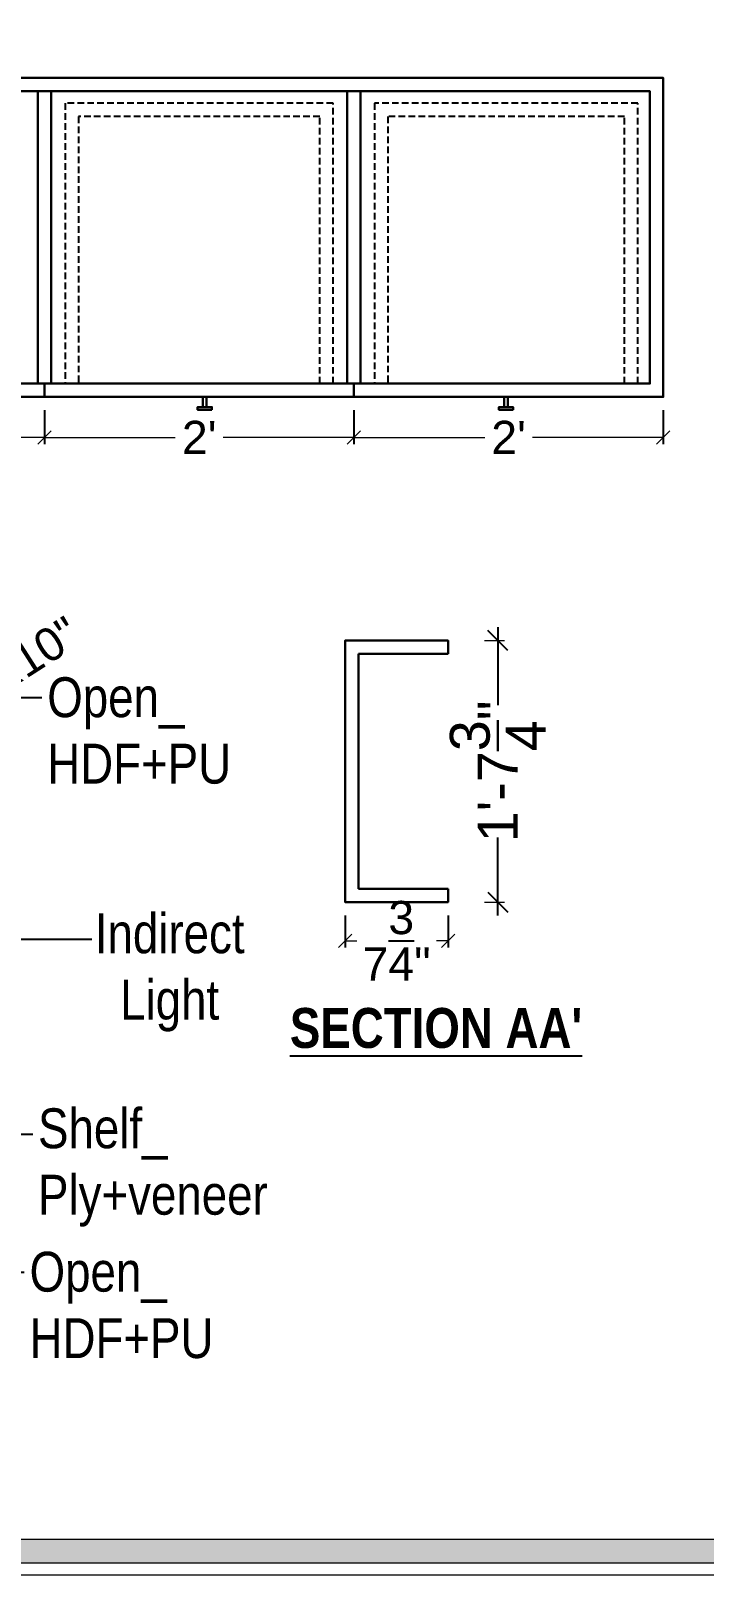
# Model space of a CAD drawing. Header units: millimetres. Extents: x 56222 to 3066687, y -650199 to -121287.
# Drawn here: x 136010 to 136060.7, y -182910.9 to -182794.7 of the extents above; entities that cross this region are included whole.
import ezdxf
from ezdxf import colors
from ezdxf.entities.mleader import LeaderData, LeaderLine
from ezdxf.math import Vec2, Vec3

# ---------------------------------------------------------------- set-up
doc = ezdxf.new("R2010")
doc.units = ezdxf.units.MM
doc.header["$MEASUREMENT"] = 0
doc.header["$PDMODE"] = 35
doc.linetypes.add('DASHED2', pattern=[0.375, 0.25, -0.125])
doc.linetypes.add('DASHEDX2', pattern=[1.5, 1, -0.5])
doc.layers.get('Defpoints').update_dxf_attribs({"color": 220})
for name, color, linetype, lineweight in [('dim05', 1, 'Continuous', 13), ('Dimension', 10, 'DASHEDX2', 20), ('FURNITURE', 32, 'Continuous', 9), ('Labelling', 1, 'Continuous', 25), ('Text', 7, 'Continuous', 15), ('wall', 7, 'Continuous', 30)]:
    doc.layers.add(name, color=color, linetype=linetype, lineweight=lineweight)
doc.styles.add('Arial', font='arial.ttf')
doc.styles.get("Standard").update_dxf_attribs({"font": 'arial.ttf', "height": 6})
doc.styles.add('style4', font='ARIALN.TTF')
doc.dimstyles.new('Archana', dxfattribs={"dimtxt": 3, "dimasz": 1.5, "dimexe": 0.5, "dimexo": 0.5, "dimgap": 0, "dimtad": 0, "dimzin": 0, "dimdsep": 46, "dimlunit": 4, "dimtxsty": 'Arial', "dimblk": 'OBLIQUE', "dimcen": 0, "dimdle": 1, "dimclrd": 1, "dimclre": 1, "dimclrt": 5, "dimadec": 0, "dimazin": 0, "dimtfac": 1, "dimtofl": 0, "dimtmove": 1, "dimatfit": 3, "dimfxl": 1, "dimfxlon": 1, "dimtolj": 1, "dimtzin": 0, "dimlwd": 25, "dimlwe": -1, "dimarcsym": 0})
doc.dimstyles.new('ISO-25', dxfattribs={"dimtxt": 2.5, "dimasz": 1, "dimexe": 0.5, "dimexo": 1, "dimtad": 0, "dimdec": 1, "dimlunit": 4, "dimtxsty": 'Standard', "dimblk": 'OBLIQUE', "dimcen": 2.5, "dimclrd": 1, "dimclre": 1, "dimclrt": 5, "dimadec": 0, "dimazin": 0, "dimtfac": 1, "dimtdec": 1, "dimtmove": 0, "dimatfit": 3, "dimfxl": 1, "dimlwd": -1, "dimarcsym": 0})

# ---------------------------------------------------------------- blocks, each defined once
blk = doc.blocks.new('_Oblique')
at = {"layer": 'wall', "color": 0, "lineweight": -2}
blk.add_line((-0.5, -0.5), (0.5, 0.5), dxfattribs=at)
blk = doc.blocks.new('*D879')
at = {"layer": 'Defpoints', "color": 0, "lineweight": 30, "transparency": 16777216}
for p in [(135987.75, -182822.28), (136011.03, -182822.28), (136011.03, -182825.33)]:
    blk.add_point(p, dxfattribs=at)
at = {"layer": 'dim05', "color": 1, "linetype": 'Continuous', "lineweight": -2, "transparency": 16777216}
for p, q in [((135987.75, -182823.28), (135987.75, -182825.83)), ((136011.03, -182823.28), (136011.03, -182825.83))]:
    blk.add_line(p, q, dxfattribs=at)
at = {"layer": 'dim05', "color": 1, "linetype": 'Continuous', "transparency": 16777216}
for p, q in [((135987.75, -182825.33), (135997.59, -182825.33)), ((136011.03, -182825.33), (136001.19, -182825.33))]:
    blk.add_line(p, q, dxfattribs=at)
at = {"layer": 'dim05', "color": 1, "transparency": 16777216, "rotation": 180}
blk.add_blockref('_Oblique', (135987.75, -182825.33), dxfattribs=at)
at = {"layer": 'dim05', "color": 1, "transparency": 16777216}
blk.add_blockref('_Oblique', (136011.03, -182825.33), dxfattribs=at)
at = {"layer": 'dim05', "color": 5, "lineweight": 25, "transparency": 16777216, "insert": (135999.39, -182825.33), "char_height": 2.5, "attachment_point": 5, "style": 'Arial'}
blk.add_mtext("2'", dxfattribs=at)
blk = doc.blocks.new('*D877')
at = {"layer": 'Defpoints', "color": 0, "lineweight": 30, "transparency": 16777216}
for p in [(136011.03, -182822.28), (136034.31, -182822.28), (136034.31, -182825.33)]:
    blk.add_point(p, dxfattribs=at)
at = {"layer": 'dim05', "color": 1, "linetype": 'Continuous', "lineweight": -2, "transparency": 16777216}
for p, q in [((136011.03, -182823.28), (136011.03, -182825.83)), ((136034.31, -182823.28), (136034.31, -182825.83))]:
    blk.add_line(p, q, dxfattribs=at)
at = {"layer": 'dim05', "color": 1, "linetype": 'Continuous', "transparency": 16777216}
for p, q in [((136011.03, -182825.33), (136020.87, -182825.33)), ((136034.31, -182825.33), (136024.47, -182825.33))]:
    blk.add_line(p, q, dxfattribs=at)
at = {"layer": 'dim05', "color": 1, "transparency": 16777216, "rotation": 180}
blk.add_blockref('_Oblique', (136011.03, -182825.33), dxfattribs=at)
at = {"layer": 'dim05', "color": 1, "transparency": 16777216}
blk.add_blockref('_Oblique', (136034.31, -182825.33), dxfattribs=at)
at = {"layer": 'dim05', "color": 5, "lineweight": 25, "transparency": 16777216, "insert": (136022.67, -182825.33), "char_height": 2.5, "attachment_point": 5, "style": 'Arial'}
blk.add_mtext("2'", dxfattribs=at)
blk = doc.blocks.new('*D878')
at = {"layer": 'Defpoints', "color": 0, "lineweight": 30, "transparency": 16777216}
for p in [(136034.31, -182822.28), (136057.59, -182822.28), (136057.59, -182825.33)]:
    blk.add_point(p, dxfattribs=at)
at = {"layer": 'dim05', "color": 1, "linetype": 'Continuous', "lineweight": -2, "transparency": 16777216}
for p, q in [((136034.31, -182823.28), (136034.31, -182825.83)), ((136057.59, -182823.28), (136057.59, -182825.83))]:
    blk.add_line(p, q, dxfattribs=at)
at = {"layer": 'dim05', "color": 1, "linetype": 'Continuous', "transparency": 16777216}
for p, q in [((136034.31, -182825.33), (136044.15, -182825.33)), ((136057.59, -182825.33), (136047.74, -182825.33))]:
    blk.add_line(p, q, dxfattribs=at)
at = {"layer": 'dim05', "color": 1, "transparency": 16777216, "rotation": 180}
blk.add_blockref('_Oblique', (136034.31, -182825.33), dxfattribs=at)
at = {"layer": 'dim05', "color": 1, "transparency": 16777216}
blk.add_blockref('_Oblique', (136057.59, -182825.33), dxfattribs=at)
at = {"layer": 'dim05', "color": 5, "lineweight": 25, "transparency": 16777216, "insert": (136045.95, -182825.33), "char_height": 2.5, "attachment_point": 5, "style": 'Arial'}
blk.add_mtext("2'", dxfattribs=at)
blk = doc.blocks.new('*D933')
at = {"layer": 'Defpoints', "color": 0, "lineweight": 30, "transparency": 16777216}
for p in [(136033.65, -182860.3), (136041.4, -182860.3), (136041.4, -182863.21)]:
    blk.add_point(p, dxfattribs=at)
at = {"layer": 'dim05', "color": 1, "linetype": 'Continuous', "lineweight": -2, "transparency": 16777216}
for p, q in [((136033.65, -182861.3), (136033.65, -182863.71)), ((136041.4, -182861.3), (136041.4, -182863.71))]:
    blk.add_line(p, q, dxfattribs=at)
at = {"layer": 'dim05', "color": 1, "linetype": 'Continuous', "transparency": 16777216}
for p, q in [((136033.65, -182863.21), (136034.52, -182863.21)), ((136041.4, -182863.21), (136040.52, -182863.21))]:
    blk.add_line(p, q, dxfattribs=at)
at = {"layer": 'dim05', "color": 1, "transparency": 16777216, "rotation": 180}
blk.add_blockref('_Oblique', (136033.65, -182863.21), dxfattribs=at)
at = {"layer": 'dim05', "color": 1, "transparency": 16777216}
blk.add_blockref('_Oblique', (136041.4, -182863.21), dxfattribs=at)
at = {"layer": 'dim05', "color": 5, "lineweight": 25, "transparency": 16777216, "insert": (136037.52, -182863.21), "char_height": 2.5, "attachment_point": 5, "style": 'Arial'}
blk.add_mtext('7{\\H1x;\\S3/4;}"', dxfattribs=at)
blk = doc.blocks.new('*D934')
at = {"layer": 'Defpoints', "color": 0, "lineweight": 30, "transparency": 16777216}
for p in [(136041.4, -182840.61), (136045.13, -182840.61), (136041.4, -182860.3)]:
    blk.add_point(p, dxfattribs=at)
at = {"layer": 'FURNITURE', "color": 1, "lineweight": 25, "transparency": 16777216}
for p, q in [((136045.13, -182839.61), (136045.13, -182845.47)), ((136045.13, -182861.3), (136045.13, -182855.44))]:
    blk.add_line(p, q, dxfattribs=at)
at = {"layer": 'FURNITURE', "color": 1, "transparency": 16777216}
for p, q in [((136044.13, -182840.61), (136045.63, -182840.61)), ((136044.13, -182860.3), (136045.63, -182860.3))]:
    blk.add_line(p, q, dxfattribs=at)
at = {"layer": 'FURNITURE', "color": 1, "lineweight": 25, "transparency": 16777216, "xscale": 1.5, "yscale": 1.5, "zscale": 1.5}
for p, rotation in [((136045.13, -182840.61), 90), ((136045.13, -182860.3), 270)]:
    blk.add_blockref('_Oblique', p, dxfattribs=dict(at, rotation=rotation))
at = {"layer": 'FURNITURE', "color": 5, "lineweight": 30, "transparency": 16777216, "insert": (136045.13, -182850.46), "char_height": 3, "attachment_point": 5, "rotation": 90, "style": 'Arial'}
blk.add_mtext('\\A1;1\'-7{\\H1x;\\S3/4;}"', dxfattribs=at)
blk = doc.blocks.new('*D935')
at = {"layer": 'Defpoints', "color": 0, "lineweight": 30, "transparency": 16777216}
for p in [(136004.8, -182845.14), (135996.52, -182850.46)]:
    blk.add_point(p, dxfattribs=at)
at = {"layer": 'dim05', "color": 1, "linetype": 'Continuous', "transparency": 16777216}
for p in [(135996.52, -182850.46), (136006.49, -182844.06)]:
    blk.add_line(p, (136004.8, -182845.14), dxfattribs=at)
at = {"layer": 'dim05', "color": 1, "transparency": 16777216, "rotation": 212.6678702078517}
blk.add_blockref('_Oblique', (136004.8, -182845.14), dxfattribs=at)
at = {"layer": 'dim05', "color": 5, "lineweight": 25, "transparency": 16777216, "insert": (136010.05, -182841.78), "char_height": 2.5, "attachment_point": 5, "rotation": 32.6679, "style": 'Arial'}
blk.add_mtext('R10"', dxfattribs=at)

msp = doc.modelspace()

# ---------------------------------------------------------------- hatches: boundary and pattern name
at = {"layer": 'Dimension', "linetype": 'Continuous', "true_color": 0xd39e00}
h = msp.add_hatch(color=42, dxfattribs=at)
h.paths.add_polyline_path([(135925.167, -182730.954), (135925.167, -182910.053), (136179.613, -182910.053), (136179.613, -182730.954)])
h.paths.add_polyline_path([(135926.953, -182732.74), (136177.827, -182732.74), (136177.827, -182908.267), (135926.953, -182908.267)], flags=16)

# ---------------------------------------------------------------- linework, layer by layer
at = {"layer": 'Dimension', "color": 42, "linetype": 'Continuous', "true_color": 0xd39e00}
for points in [[(135924.274, -182730.061), (136180.506, -182730.061), (136180.506, -182910.946), (135924.274, -182910.946)], [(135925.167, -182730.954), (136179.613, -182730.954), (136179.613, -182910.053), (135925.167, -182910.053)], [(135926.953, -182732.74), (136177.827, -182732.74), (136177.827, -182908.267), (135926.953, -182908.267)]]:
    msp.add_lwpolyline(points, close=True, dxfattribs=at)
at = {"layer": 'FURNITURE', "lineweight": 30}
for p, q in [((136010.53, -182799.279), (136010.53, -182821.279)), ((136011.53, -182799.279), (136011.53, -182821.279)), ((136033.808, -182799.279), (136033.808, -182821.279)), ((136034.808, -182799.279), (136034.808, -182821.279)), ((136011.03, -182821.279), (136011.03, -182822.279)), ((136034.308, -182821.279), (136034.308, -182822.279)), ((136034.648, -182841.614), (136041.398, -182841.614)), ((136034.648, -182859.299), (136034.648, -182841.614)), ((136041.398, -182859.299), (136034.648, -182859.299))]:
    msp.add_line(p, q, dxfattribs=at)
for points in [[(135937.586, -182798.279), (136057.586, -182798.279), (136057.586, -182822.279), (135937.586, -182822.279)], [(136023.624, -182823.245), (136023.624, -182823.05), (136022.545, -182823.05), (136022.545, -182823.245)], [(136023.213, -182823.05), (136023.213, -182822.279), (136022.943, -182822.279), (136022.943, -182823.05)], [(136046.293, -182823.245), (136046.293, -182823.05), (136045.215, -182823.05), (136045.215, -182823.245)], [(136045.882, -182823.05), (136045.882, -182822.279), (136045.612, -182822.279), (136045.612, -182823.05)]]:
    msp.add_lwpolyline(points, close=True, dxfattribs=at)
for points in [[(135965.973, -182799.279), (136056.586, -182799.279), (136056.586, -182821.279), (135964.973, -182821.279)], [(136041.398, -182859.299), (136041.398, -182860.299), (136033.648, -182860.299), (136033.648, -182840.614), (136041.398, -182840.614), (136041.398, -182841.614)]]:
    msp.add_lwpolyline(points, dxfattribs=at)
at = {"layer": 'FURNITURE', "linetype": 'DASHED2', "lineweight": 25, "ltscale": 2}
for points in [[(136032.749, -182821.279), (136032.749, -182800.179), (136012.572, -182800.179), (136012.572, -182821.279)], [(136055.676, -182821.279), (136055.676, -182800.179), (136035.85, -182800.179), (136035.85, -182821.279)], [(136031.749, -182821.279), (136031.749, -182801.179), (136013.572, -182801.179), (136013.572, -182821.279)], [(136054.676, -182821.279), (136054.676, -182801.179), (136036.85, -182801.179), (136036.85, -182821.279)]]:
    msp.add_lwpolyline(points, dxfattribs=at)

# ---------------------------------------------------------------- texts
at = {"layer": 'Labelling', "color": 251, "true_color": 0x636466, "insert": (136040.492, -182869.791), "char_height": 3, "attachment_point": 5, "style": 'style4'}
msp.add_mtext_dynamic_manual_height_columns("{\\fArial Narrow|b1|i0|c0|p34;\\LSECTION AA'}", width=79.10806, gutter_width=1, heights=[0], dxfattribs=at)

# ---------------------------------------------------------------- dimensions: what is measured, and where the dimension line sits
at = {"layer": 'dim05', "color": 27, "lineweight": 25, "true_color": 0x7d5120}
for base, p1, p2, picture, middle in [((136011.03, -182825.334), (135987.751, -182822.279), (136011.03, -182822.279), '*D879', (135999.391, -182825.334)), ((136034.308, -182825.334), (136011.03, -182822.279), (136034.308, -182822.279), '*D877', (136022.669, -182825.334)), ((136057.586, -182825.334), (136034.308, -182822.279), (136057.586, -182822.279), '*D878', (136045.947, -182825.334))]:
    dim = msp.add_linear_dim(base=base, p1=p1, p2=p2, text="2'", dimstyle='ISO-25', override={"dimdec": 0, "dimtxsty": 'Arial'}, dxfattribs=at)
    dim.commit()
    dim.dimension.update_dxf_attribs({"geometry": picture, "text_midpoint": middle})
dim = msp.add_radius_dim(center=(135996.517, -182850.456), mpoint=(136004.802, -182845.143), dimstyle='ISO-25', override={"dimdec": 0, "dimtxsty": 'Arial'}, dxfattribs=at)
dim.commit()
dim.dimension.update_dxf_attribs({"geometry": '*D935', "text_midpoint": (136010.046, -182841.781)})
dim = msp.add_linear_dim(base=(136041.398, -182863.207), p1=(136033.648, -182860.299), p2=(136041.398, -182860.299), dimstyle='ISO-25', override={"dimdec": 2, "dimtxsty": 'Arial'}, dxfattribs=at)
dim.commit()
dim.dimension.update_dxf_attribs({"geometry": '*D933', "text_midpoint": (136037.523, -182863.207)})
at = {"layer": 'FURNITURE', "lineweight": 30}
dim = msp.add_linear_dim(base=(136045.13298, -182840.6135), p1=(136041.39809, -182860.29854), p2=(136041.39809, -182840.6135), angle=90, dimstyle='Archana', dxfattribs=at)
dim.commit()
dim.dimension.update_dxf_attribs({"geometry": '*D934', "text_midpoint": (136045.13298, -182850.45602)})

# ---------------------------------------------------------------- leaders
at = {"layer": 'Text', "color": 1, "lineweight": 0, "ltscale": 20}
ml = msp.add_multileader_mtext('Standard', dxfattribs=at)
ml.set_content('\\A1;Open_\\PHDF+PU', color=1, style='style4')
ml.set_leader_properties()
ml.build(insert=Vec2(0, 0))
ml.multileader.update_dxf_attribs({"dogleg_length": 2.025, "arrow_head_size": 2})
ctx = ml.context
ctx.base_point, ctx.char_height, ctx.arrow_head_size, ctx.landing_gap_size, ctx.plane_origin = Vec3(136010.831, -182844.905), 3, 2, 0.4, Vec3(135947.328, -182846.044)
notes = []
notes.append((ctx, [(0, (1, 1, 0), (136007.492, -182844.905), (1, 0), 3.339, [(0, [(135999.69, -182850.794)], 0, [])])]))
ctx.mtext.insert = Vec3(136011.231, -182843.379)
ml = msp.add_multileader_mtext('Standard', dxfattribs=at)
ml.set_content('\\A1;Indirect \\PLight', color=1, style='style4')
ml.set_leader_properties()
ml.build(insert=Vec2(0, 0))
ml.multileader.update_dxf_attribs({"dogleg_length": 2.025, "arrow_head_size": 2})
ctx = ml.context
ctx.base_point, ctx.char_height, ctx.arrow_head_size, ctx.landing_gap_size, ctx.plane_origin = Vec3(136014.581, -182863.084), 3, 2, 0.4, Vec3(135946.775, -182864.489)
ctx.text_align_type = 1
notes.append((ctx, [(0, (1, 1, 0), (136006.939, -182863.084), (1, 0), 7.642, [(0, [(135982.063, -182856.295)], 0, [])])]))
ctx.mtext.insert, ctx.mtext.alignment = Vec3(136020.443, -182861.143), 2
ml = msp.add_multileader_mtext('Standard', dxfattribs=at)
ml.set_content('\\A1;Shelf_\\PPly+veneer', color=1, style='style4')
ml.set_leader_properties()
ml.build(insert=Vec2(0, 0))
ml.multileader.update_dxf_attribs({"dogleg_length": 2.025, "arrow_head_size": 2})
ctx = ml.context
ctx.base_point, ctx.char_height, ctx.arrow_head_size, ctx.landing_gap_size, ctx.plane_origin = Vec3(136010.138, -182877.76), 3, 2, 0.4, Vec3(135912.016, -182853.438)
notes.append((ctx, [(0, (1, 1, 0), (136000.036, -182877.76), (1, 0), 10.102, [(0, [(135981.711, -182877.904)], 0, [])])]))
ctx.mtext.insert = Vec3(136010.538, -182875.819)
ml = msp.add_multileader_mtext('Standard', dxfattribs=at)
ml.set_content('\\A1;Open_\\PHDF+PU', color=1, style='style4')
ml.set_leader_properties()
ml.build(insert=Vec2(0, 0))
ml.multileader.update_dxf_attribs({"dogleg_length": 2.025, "arrow_head_size": 2})
ctx = ml.context
ctx.base_point, ctx.char_height, ctx.arrow_head_size, ctx.landing_gap_size, ctx.plane_origin = Vec3(136009.502, -182888.137), 3, 2, 0.4, Vec3(135947.535, -182886.559)
notes.append((ctx, [(0, (1, 1, 0), (136006.163, -182888.137), (1, 0), 3.339, [(0, [(135999.898, -182883.3)], 0, [])])]))
ctx.mtext.insert = Vec3(136009.902, -182886.611)
for ctx, leaders in notes:
    for number, flags, end, landing, length, lines in leaders:
        leader = LeaderData()
        leader.index, (leader.has_last_leader_line, leader.has_dogleg_vector, leader.attachment_direction) = number, flags
        leader.last_leader_point, leader.dogleg_vector, leader.dogleg_length = Vec3(end), Vec3(landing), length
        for number, points, colour, breaks in lines:
            line = LeaderLine()
            line.index, line.vertices, line.color, line.breaks = number, Vec3.list(points), colors.encode_raw_color(colour), breaks
            leader.lines.append(line)
        ctx.leaders.append(leader)

doc.saveas('drawing.dxf')
